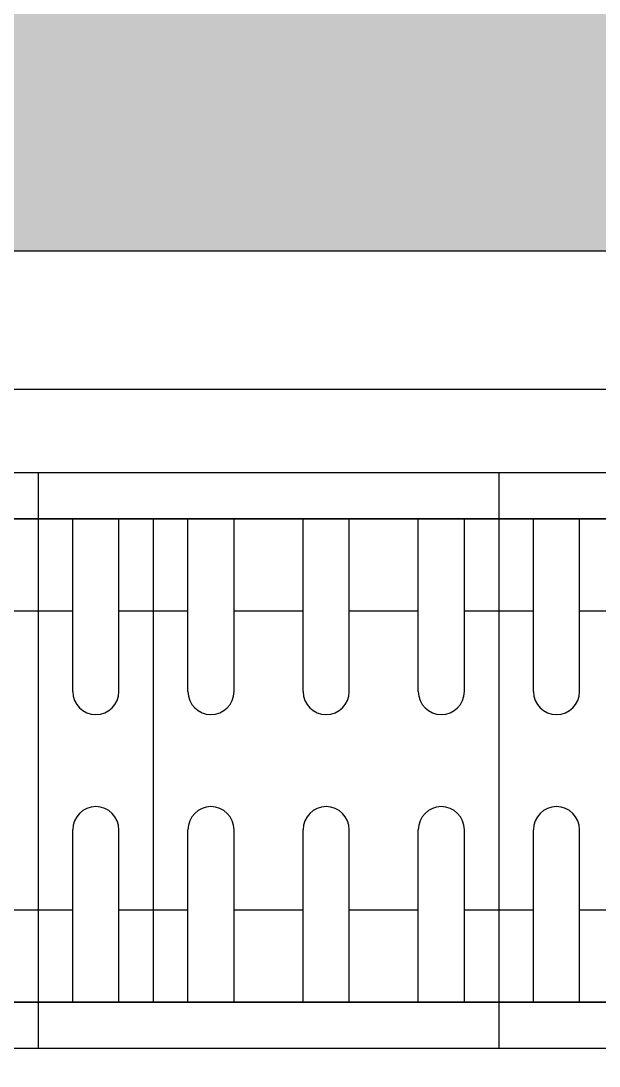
# Model space of a CAD drawing. Header units: inches. Extents: x 21 to 38546, y 13 to 15001.
# Drawn here: x 3981.51 to 3994.06, y 2539.38 to 2562.08 of the extents above; entities that cross this region are included whole.
import ezdxf

# ---------------------------------------------------------------- set-up
doc = ezdxf.new("R2010")
doc.units = ezdxf.units.IN
doc.header["$MEASUREMENT"] = 0
doc.layers.add('RAST-IST-RADYATÖR-DİNAMİK BLOK', color=83, linetype='Continuous')
for name, color, linetype, lineweight in [('Z_MİM_-KM-CERAMIC-09', 8, 'Continuous', 25), ('Z_MİM_-KM-PATTERN-STRC', 8, 'Continuous', 25), ('Z_MİM_-KM-STRC-CONCRETE', 8, 'Continuous', 25)]:
    doc.layers.add(name, color=color, linetype=linetype, lineweight=lineweight)

# ---------------------------------------------------------------- blocks, each defined once
blk = doc.blocks.new('-KM_Kolon_ZK')
at = {"layer": 'Z_MİM_-KM-PATTERN-STRC'}
blk.add_hatch(color=256, dxfattribs=at).paths.add_polyline_path([(605, 1600.001), (755, 1600.001), (755, 1575.001), (605, 1575.001)], flags=0)
at = {"layer": 'Z_MİM_-KM-STRC-CONCRETE'}
blk.add_lwpolyline([(605, 1600.001), (755, 1600.001), (755, 1575.001), (605, 1575.001)], close=True, dxfattribs=at)
blk = doc.blocks.new('IS_RADYATOR-PLAN-40')
at = {"layer": 'RAST-IST-RADYATÖR-DİNAMİK BLOK'}
blk.add_lwpolyline([(0, 0), (40, 0), (40, 12.5), (0, 12.5)], dxfattribs=at)
blk = doc.blocks.new('IS_RADYATOR-PLAN-50')
at = {"layer": 'RAST-IST-RADYATÖR-DİNAMİK BLOK', "color": 7}
for p, q in [((38.25, 11.5), (38.25, 7.75)), ((39.25, 11.5), (39.25, 7.75)), ((40.75, 11.5), (40.75, 7.75)), ((41.75, 11.5), (41.75, 7.75)), ((43.25, 11.5), (43.25, 7.75)), ((44.25, 11.5), (44.25, 7.75)), ((45.75, 11.5), (45.75, 7.75)), ((46.75, 11.5), (46.75, 7.75)), ((37.5, 9.5), (38.25, 9.5)), ((39.25, 9.5), (40, 9.5)), ((40, 9.5), (40.75, 9.5)), ((41.75, 9.5), (42.5, 9.5)), ((42.5, 9.5), (43.25, 9.5)), ((44.25, 9.5), (45, 9.5)), ((45, 9.5), (45.75, 9.5)), ((46.75, 9.5), (47.5, 9.5)), ((38.25, 4.75), (38.25, 1)), ((39.25, 4.75), (39.25, 1)), ((40.75, 4.75), (40.75, 1)), ((41.75, 4.75), (41.75, 1)), ((43.25, 4.75), (43.25, 1)), ((44.25, 4.75), (44.25, 1)), ((45.75, 4.75), (45.75, 1)), ((46.75, 4.75), (46.75, 1)), ((37.5, 3), (38.25, 3)), ((39.25, 3), (40, 3)), ((40, 3), (40.75, 3)), ((41.75, 3), (42.5, 3)), ((42.5, 3), (43.25, 3)), ((44.25, 3), (45, 3)), ((45, 3), (45.75, 3)), ((46.75, 3), (47.5, 3))]:
    blk.add_line(p, q, dxfattribs=at)
at = {"layer": 'RAST-IST-RADYATÖR-DİNAMİK BLOK'}
for points in [[(0, 0), (50, 0), (50, 12.5), (0, 12.5)], [(2.5, 11.5), (47.5, 11.5), (47.5, 1), (2.5, 1)]]:
    blk.add_lwpolyline(points, dxfattribs=at)
at = {"layer": 'RAST-IST-RADYATÖR-DİNAMİK BLOK', "color": 7}
for centre, start, end in [((38.75, 7.75), 180, 0), ((41.25, 7.75), 180, 0), ((43.75, 7.75), 180, 0), ((46.25, 7.75), 180, 0), ((38.75, 4.75), 0, 180), ((41.25, 4.75), 0, 180), ((43.75, 4.75), 0, 180), ((46.25, 4.75), 0, 180)]:
    blk.add_arc(centre, 0.5, start, end, dxfattribs=at)
blk = doc.blocks.new('IS_RADYATOR-PLAN-60')
at = {"layer": 'RAST-IST-RADYATÖR-DİNAMİK BLOK', "color": 7}
for p, q in [((38.25, 11.5), (38.25, 7.75)), ((39.25, 11.5), (39.25, 7.75)), ((40.75, 11.5), (40.75, 7.75)), ((41.75, 11.5), (41.75, 7.75)), ((43.25, 11.5), (43.25, 7.75)), ((44.25, 11.5), (44.25, 7.75)), ((45.75, 11.5), (45.75, 7.75)), ((46.75, 11.5), (46.75, 7.75)), ((48.25, 11.5), (48.25, 7.75)), ((49.25, 11.5), (49.25, 7.75)), ((37.5, 9.5), (38.25, 9.5)), ((39.25, 9.5), (40, 9.5)), ((40, 9.5), (40.75, 9.5)), ((41.75, 9.5), (42.5, 9.5)), ((42.5, 9.5), (43.25, 9.5)), ((44.25, 9.5), (45, 9.5)), ((45, 9.5), (45.75, 9.5)), ((46.75, 9.5), (47.5, 9.5)), ((47.5, 9.5), (48.25, 9.5)), ((49.25, 9.5), (50, 9.5)), ((50, 9.5), (50.75, 9.5)), ((38.25, 4.75), (38.25, 1)), ((39.25, 4.75), (39.25, 1)), ((40.75, 4.75), (40.75, 1)), ((41.75, 4.75), (41.75, 1)), ((43.25, 4.75), (43.25, 1)), ((44.25, 4.75), (44.25, 1)), ((45.75, 4.75), (45.75, 1)), ((46.75, 4.75), (46.75, 1)), ((48.25, 4.75), (48.25, 1)), ((49.25, 4.75), (49.25, 1)), ((37.5, 3), (38.25, 3)), ((39.25, 3), (40, 3)), ((40, 3), (40.75, 3)), ((41.75, 3), (42.5, 3)), ((42.5, 3), (43.25, 3)), ((44.25, 3), (45, 3)), ((45, 3), (45.75, 3)), ((46.75, 3), (47.5, 3)), ((47.5, 3), (48.25, 3)), ((49.25, 3), (50, 3)), ((50, 3), (50.75, 3))]:
    blk.add_line(p, q, dxfattribs=at)
at = {"layer": 'RAST-IST-RADYATÖR-DİNAMİK BLOK'}
for points in [[(0, 0), (60, 0), (60, 12.5), (0, 12.5)], [(2.5, 11.5), (57.5, 11.5), (57.5, 1), (2.5, 1)]]:
    blk.add_lwpolyline(points, dxfattribs=at)
at = {"layer": 'RAST-IST-RADYATÖR-DİNAMİK BLOK', "color": 7}
for centre, start, end in [((38.75, 7.75), 180, 0), ((41.25, 7.75), 180, 0), ((43.75, 7.75), 180, 0), ((46.25, 7.75), 180, 0), ((48.75, 7.75), 180, 0), ((38.75, 4.75), 0, 180), ((41.25, 4.75), 0, 180), ((43.75, 4.75), 0, 180), ((46.25, 4.75), 0, 180), ((48.75, 4.75), 0, 180)]:
    blk.add_arc(centre, 0.5, start, end, dxfattribs=at)
blk = doc.blocks.new('IS_RADYATOR-PLAN-70')
at = {"layer": 'RAST-IST-RADYATÖR-DİNAMİK BLOK', "color": 7}
for p, q in [((38.25, 11.5), (38.25, 7.75)), ((39.25, 11.5), (39.25, 7.75)), ((40.75, 11.5), (40.75, 7.75)), ((41.75, 11.5), (41.75, 7.75)), ((43.25, 11.5), (43.25, 7.75)), ((44.25, 11.5), (44.25, 7.75)), ((45.75, 11.5), (45.75, 7.75)), ((46.75, 11.5), (46.75, 7.75)), ((48.25, 11.5), (48.25, 7.75)), ((49.25, 11.5), (49.25, 7.75)), ((37.5, 9.5), (38.25, 9.5)), ((39.25, 9.5), (40, 9.5)), ((40, 9.5), (40.75, 9.5)), ((41.75, 9.5), (42.5, 9.5)), ((42.5, 9.5), (43.25, 9.5)), ((44.25, 9.5), (45, 9.5)), ((45, 9.5), (45.75, 9.5)), ((46.75, 9.5), (47.5, 9.5)), ((47.5, 9.5), (48.25, 9.5)), ((49.25, 9.5), (50, 9.5)), ((50, 9.5), (50.75, 9.5)), ((38.25, 4.75), (38.25, 1)), ((39.25, 4.75), (39.25, 1)), ((40.75, 4.75), (40.75, 1)), ((41.75, 4.75), (41.75, 1)), ((43.25, 4.75), (43.25, 1)), ((44.25, 4.75), (44.25, 1)), ((45.75, 4.75), (45.75, 1)), ((46.75, 4.75), (46.75, 1)), ((48.25, 4.75), (48.25, 1)), ((49.25, 4.75), (49.25, 1)), ((37.5, 3), (38.25, 3)), ((39.25, 3), (40, 3)), ((40, 3), (40.75, 3)), ((41.75, 3), (42.5, 3)), ((42.5, 3), (43.25, 3)), ((44.25, 3), (45, 3)), ((45, 3), (45.75, 3)), ((46.75, 3), (47.5, 3)), ((47.5, 3), (48.25, 3)), ((49.25, 3), (50, 3)), ((50, 3), (50.75, 3))]:
    blk.add_line(p, q, dxfattribs=at)
at = {"layer": 'RAST-IST-RADYATÖR-DİNAMİK BLOK'}
for points in [[(0, 0), (70, 0), (70, 12.5), (0, 12.5)], [(2.5, 11.5), (67.5, 11.5), (67.5, 1), (2.5, 1)]]:
    blk.add_lwpolyline(points, dxfattribs=at)
at = {"layer": 'RAST-IST-RADYATÖR-DİNAMİK BLOK', "color": 7}
for centre, start, end in [((38.75, 7.75), 180, 0), ((41.25, 7.75), 180, 0), ((43.75, 7.75), 180, 0), ((46.25, 7.75), 180, 0), ((48.75, 7.75), 180, 0), ((38.75, 4.75), 0, 180), ((41.25, 4.75), 0, 180), ((43.75, 4.75), 0, 180), ((46.25, 4.75), 0, 180), ((48.75, 4.75), 0, 180)]:
    blk.add_arc(centre, 0.5, start, end, dxfattribs=at)
blk = doc.blocks.new('IS_RADYATOR-PLAN-80')
at = {"layer": 'RAST-IST-RADYATÖR-DİNAMİK BLOK', "color": 7}
for p, q in [((38.25, 11.5), (38.25, 7.75)), ((39.25, 11.5), (39.25, 7.75)), ((40.75, 11.5), (40.75, 7.75)), ((41.75, 11.5), (41.75, 7.75)), ((43.25, 11.5), (43.25, 7.75)), ((44.25, 11.5), (44.25, 7.75)), ((45.75, 11.5), (45.75, 7.75)), ((46.75, 11.5), (46.75, 7.75)), ((48.25, 11.5), (48.25, 7.75)), ((49.25, 11.5), (49.25, 7.75)), ((37.5, 9.5), (38.25, 9.5)), ((39.25, 9.5), (40, 9.5)), ((40, 9.5), (40.75, 9.5)), ((41.75, 9.5), (42.5, 9.5)), ((42.5, 9.5), (43.25, 9.5)), ((44.25, 9.5), (45, 9.5)), ((45, 9.5), (45.75, 9.5)), ((46.75, 9.5), (47.5, 9.5)), ((47.5, 9.5), (48.25, 9.5)), ((49.25, 9.5), (50, 9.5)), ((50, 9.5), (50.75, 9.5)), ((38.25, 4.75), (38.25, 1)), ((39.25, 4.75), (39.25, 1)), ((40.75, 4.75), (40.75, 1)), ((41.75, 4.75), (41.75, 1)), ((43.25, 4.75), (43.25, 1)), ((44.25, 4.75), (44.25, 1)), ((45.75, 4.75), (45.75, 1)), ((46.75, 4.75), (46.75, 1)), ((48.25, 4.75), (48.25, 1)), ((49.25, 4.75), (49.25, 1)), ((37.5, 3), (38.25, 3)), ((39.25, 3), (40, 3)), ((40, 3), (40.75, 3)), ((41.75, 3), (42.5, 3)), ((42.5, 3), (43.25, 3)), ((44.25, 3), (45, 3)), ((45, 3), (45.75, 3)), ((46.75, 3), (47.5, 3)), ((47.5, 3), (48.25, 3)), ((49.25, 3), (50, 3)), ((50, 3), (50.75, 3))]:
    blk.add_line(p, q, dxfattribs=at)
at = {"layer": 'RAST-IST-RADYATÖR-DİNAMİK BLOK'}
for points in [[(0, 0), (80, 0), (80, 12.5), (0, 12.5)], [(2.5, 11.5), (77.5, 11.5), (77.5, 1), (2.5, 1)]]:
    blk.add_lwpolyline(points, dxfattribs=at)
at = {"layer": 'RAST-IST-RADYATÖR-DİNAMİK BLOK', "color": 7}
for centre, start, end in [((38.75, 7.75), 180, 0), ((41.25, 7.75), 180, 0), ((43.75, 7.75), 180, 0), ((46.25, 7.75), 180, 0), ((48.75, 7.75), 180, 0), ((38.75, 4.75), 0, 180), ((41.25, 4.75), 0, 180), ((43.75, 4.75), 0, 180), ((46.25, 4.75), 0, 180), ((48.75, 4.75), 0, 180)]:
    blk.add_arc(centre, 0.5, start, end, dxfattribs=at)
blk = doc.blocks.new('IS_RADYATOR-PLAN-90')
at = {"layer": 'RAST-IST-RADYATÖR-DİNAMİK BLOK', "color": 7}
for p, q in [((38.25, 11.5), (38.25, 7.75)), ((39.25, 11.5), (39.25, 7.75)), ((40.75, 11.5), (40.75, 7.75)), ((41.75, 11.5), (41.75, 7.75)), ((43.25, 11.5), (43.25, 7.75)), ((44.25, 11.5), (44.25, 7.75)), ((45.75, 11.5), (45.75, 7.75)), ((46.75, 11.5), (46.75, 7.75)), ((48.25, 11.5), (48.25, 7.75)), ((49.25, 11.5), (49.25, 7.75)), ((37.5, 9.5), (38.25, 9.5)), ((39.25, 9.5), (40, 9.5)), ((40, 9.5), (40.75, 9.5)), ((41.75, 9.5), (42.5, 9.5)), ((42.5, 9.5), (43.25, 9.5)), ((44.25, 9.5), (45, 9.5)), ((45, 9.5), (45.75, 9.5)), ((46.75, 9.5), (47.5, 9.5)), ((47.5, 9.5), (48.25, 9.5)), ((49.25, 9.5), (50, 9.5)), ((50, 9.5), (50.75, 9.5)), ((38.25, 4.75), (38.25, 1)), ((39.25, 4.75), (39.25, 1)), ((40.75, 4.75), (40.75, 1)), ((41.75, 4.75), (41.75, 1)), ((43.25, 4.75), (43.25, 1)), ((44.25, 4.75), (44.25, 1)), ((45.75, 4.75), (45.75, 1)), ((46.75, 4.75), (46.75, 1)), ((48.25, 4.75), (48.25, 1)), ((49.25, 4.75), (49.25, 1)), ((37.5, 3), (38.25, 3)), ((39.25, 3), (40, 3)), ((40, 3), (40.75, 3)), ((41.75, 3), (42.5, 3)), ((42.5, 3), (43.25, 3)), ((44.25, 3), (45, 3)), ((45, 3), (45.75, 3)), ((46.75, 3), (47.5, 3)), ((47.5, 3), (48.25, 3)), ((49.25, 3), (50, 3)), ((50, 3), (50.75, 3))]:
    blk.add_line(p, q, dxfattribs=at)
at = {"layer": 'RAST-IST-RADYATÖR-DİNAMİK BLOK'}
for points in [[(0, 0), (90, 0), (90, 12.5), (0, 12.5)], [(2.5, 11.5), (87.5, 11.5), (87.5, 1), (2.5, 1)]]:
    blk.add_lwpolyline(points, dxfattribs=at)
at = {"layer": 'RAST-IST-RADYATÖR-DİNAMİK BLOK', "color": 7}
for centre, start, end in [((38.75, 7.75), 180, 0), ((41.25, 7.75), 180, 0), ((43.75, 7.75), 180, 0), ((46.25, 7.75), 180, 0), ((48.75, 7.75), 180, 0), ((38.75, 4.75), 0, 180), ((41.25, 4.75), 0, 180), ((43.75, 4.75), 0, 180), ((46.25, 4.75), 0, 180), ((48.75, 4.75), 0, 180)]:
    blk.add_arc(centre, 0.5, start, end, dxfattribs=at)
blk = doc.blocks.new('IS_RADYATOR-PLAN-100')
at = {"layer": 'RAST-IST-RADYATÖR-DİNAMİK BLOK', "color": 7}
for p, q in [((38.25, 11.5), (38.25, 7.75)), ((39.25, 11.5), (39.25, 7.75)), ((40.75, 11.5), (40.75, 7.75)), ((41.75, 11.5), (41.75, 7.75)), ((43.25, 11.5), (43.25, 7.75)), ((44.25, 11.5), (44.25, 7.75)), ((45.75, 11.5), (45.75, 7.75)), ((46.75, 11.5), (46.75, 7.75)), ((48.25, 11.5), (48.25, 7.75)), ((49.25, 11.5), (49.25, 7.75)), ((37.5, 9.5), (38.25, 9.5)), ((39.25, 9.5), (40, 9.5)), ((40, 9.5), (40.75, 9.5)), ((41.75, 9.5), (42.5, 9.5)), ((42.5, 9.5), (43.25, 9.5)), ((44.25, 9.5), (45, 9.5)), ((45, 9.5), (45.75, 9.5)), ((46.75, 9.5), (47.5, 9.5)), ((47.5, 9.5), (48.25, 9.5)), ((49.25, 9.5), (50, 9.5)), ((50, 9.5), (50.75, 9.5)), ((38.25, 4.75), (38.25, 1)), ((39.25, 4.75), (39.25, 1)), ((40.75, 4.75), (40.75, 1)), ((41.75, 4.75), (41.75, 1)), ((43.25, 4.75), (43.25, 1)), ((44.25, 4.75), (44.25, 1)), ((45.75, 4.75), (45.75, 1)), ((46.75, 4.75), (46.75, 1)), ((48.25, 4.75), (48.25, 1)), ((49.25, 4.75), (49.25, 1)), ((37.5, 3), (38.25, 3)), ((39.25, 3), (40, 3)), ((40, 3), (40.75, 3)), ((41.75, 3), (42.5, 3)), ((42.5, 3), (43.25, 3)), ((44.25, 3), (45, 3)), ((45, 3), (45.75, 3)), ((46.75, 3), (47.5, 3)), ((47.5, 3), (48.25, 3)), ((49.25, 3), (50, 3)), ((50, 3), (50.75, 3))]:
    blk.add_line(p, q, dxfattribs=at)
at = {"layer": 'RAST-IST-RADYATÖR-DİNAMİK BLOK'}
for points in [[(0, 0), (100, 0), (100, 12.5), (0, 12.5)], [(2.5, 11.5), (97.5, 11.5), (97.5, 1), (2.5, 1)]]:
    blk.add_lwpolyline(points, dxfattribs=at)
at = {"layer": 'RAST-IST-RADYATÖR-DİNAMİK BLOK', "color": 7}
for centre, start, end in [((38.75, 7.75), 180, 0), ((41.25, 7.75), 180, 0), ((43.75, 7.75), 180, 0), ((46.25, 7.75), 180, 0), ((48.75, 7.75), 180, 0), ((38.75, 4.75), 0, 180), ((41.25, 4.75), 0, 180), ((43.75, 4.75), 0, 180), ((46.25, 4.75), 0, 180), ((48.75, 4.75), 0, 180)]:
    blk.add_arc(centre, 0.5, start, end, dxfattribs=at)
blk = doc.blocks.new('IS_RADYATOR-PLAN-110')
at = {"layer": 'RAST-IST-RADYATÖR-DİNAMİK BLOK', "color": 7}
for p, q in [((38.25, 11.5), (38.25, 7.75)), ((39.25, 11.5), (39.25, 7.75)), ((40.75, 11.5), (40.75, 7.75)), ((41.75, 11.5), (41.75, 7.75)), ((43.25, 11.5), (43.25, 7.75)), ((44.25, 11.5), (44.25, 7.75)), ((45.75, 11.5), (45.75, 7.75)), ((46.75, 11.5), (46.75, 7.75)), ((48.25, 11.5), (48.25, 7.75)), ((49.25, 11.5), (49.25, 7.75)), ((37.5, 9.5), (38.25, 9.5)), ((39.25, 9.5), (40, 9.5)), ((40, 9.5), (40.75, 9.5)), ((41.75, 9.5), (42.5, 9.5)), ((42.5, 9.5), (43.25, 9.5)), ((44.25, 9.5), (45, 9.5)), ((45, 9.5), (45.75, 9.5)), ((46.75, 9.5), (47.5, 9.5)), ((47.5, 9.5), (48.25, 9.5)), ((49.25, 9.5), (50, 9.5)), ((50, 9.5), (50.75, 9.5)), ((38.25, 4.75), (38.25, 1)), ((39.25, 4.75), (39.25, 1)), ((40.75, 4.75), (40.75, 1)), ((41.75, 4.75), (41.75, 1)), ((43.25, 4.75), (43.25, 1)), ((44.25, 4.75), (44.25, 1)), ((45.75, 4.75), (45.75, 1)), ((46.75, 4.75), (46.75, 1)), ((48.25, 4.75), (48.25, 1)), ((49.25, 4.75), (49.25, 1)), ((37.5, 3), (38.25, 3)), ((39.25, 3), (40, 3)), ((40, 3), (40.75, 3)), ((41.75, 3), (42.5, 3)), ((42.5, 3), (43.25, 3)), ((44.25, 3), (45, 3)), ((45, 3), (45.75, 3)), ((46.75, 3), (47.5, 3)), ((47.5, 3), (48.25, 3)), ((49.25, 3), (50, 3)), ((50, 3), (50.75, 3))]:
    blk.add_line(p, q, dxfattribs=at)
at = {"layer": 'RAST-IST-RADYATÖR-DİNAMİK BLOK'}
for points in [[(0, 0), (110, 0), (110, 12.5), (0, 12.5)], [(2.5, 11.5), (107.5, 11.5), (107.5, 1), (2.5, 1)]]:
    blk.add_lwpolyline(points, dxfattribs=at)
at = {"layer": 'RAST-IST-RADYATÖR-DİNAMİK BLOK', "color": 7}
for centre, start, end in [((38.75, 7.75), 180, 0), ((41.25, 7.75), 180, 0), ((43.75, 7.75), 180, 0), ((46.25, 7.75), 180, 0), ((48.75, 7.75), 180, 0), ((38.75, 4.75), 0, 180), ((41.25, 4.75), 0, 180), ((43.75, 4.75), 0, 180), ((46.25, 4.75), 0, 180), ((48.75, 4.75), 0, 180)]:
    blk.add_arc(centre, 0.5, start, end, dxfattribs=at)
blk = doc.blocks.new('IS_RADYATOR-PLAN-120')
at = {"layer": 'RAST-IST-RADYATÖR-DİNAMİK BLOK', "color": 7}
for p, q in [((38.25, 11.5), (38.25, 7.75)), ((39.25, 11.5), (39.25, 7.75)), ((40.75, 11.5), (40.75, 7.75)), ((41.75, 11.5), (41.75, 7.75)), ((43.25, 11.5), (43.25, 7.75)), ((44.25, 11.5), (44.25, 7.75)), ((45.75, 11.5), (45.75, 7.75)), ((46.75, 11.5), (46.75, 7.75)), ((48.25, 11.5), (48.25, 7.75)), ((49.25, 11.5), (49.25, 7.75)), ((37.5, 9.5), (38.25, 9.5)), ((39.25, 9.5), (40, 9.5)), ((40, 9.5), (40.75, 9.5)), ((41.75, 9.5), (42.5, 9.5)), ((42.5, 9.5), (43.25, 9.5)), ((44.25, 9.5), (45, 9.5)), ((45, 9.5), (45.75, 9.5)), ((46.75, 9.5), (47.5, 9.5)), ((47.5, 9.5), (48.25, 9.5)), ((49.25, 9.5), (50, 9.5)), ((50, 9.5), (50.75, 9.5)), ((38.25, 4.75), (38.25, 1)), ((39.25, 4.75), (39.25, 1)), ((40.75, 4.75), (40.75, 1)), ((41.75, 4.75), (41.75, 1)), ((43.25, 4.75), (43.25, 1)), ((44.25, 4.75), (44.25, 1)), ((45.75, 4.75), (45.75, 1)), ((46.75, 4.75), (46.75, 1)), ((48.25, 4.75), (48.25, 1)), ((49.25, 4.75), (49.25, 1)), ((37.5, 3), (38.25, 3)), ((39.25, 3), (40, 3)), ((40, 3), (40.75, 3)), ((41.75, 3), (42.5, 3)), ((42.5, 3), (43.25, 3)), ((44.25, 3), (45, 3)), ((45, 3), (45.75, 3)), ((46.75, 3), (47.5, 3)), ((47.5, 3), (48.25, 3)), ((49.25, 3), (50, 3)), ((50, 3), (50.75, 3))]:
    blk.add_line(p, q, dxfattribs=at)
at = {"layer": 'RAST-IST-RADYATÖR-DİNAMİK BLOK'}
for points in [[(0, 0), (120, 0), (120, 12.5), (0, 12.5)], [(2.5, 11.5), (117.5, 11.5), (117.5, 1), (2.5, 1)]]:
    blk.add_lwpolyline(points, dxfattribs=at)
at = {"layer": 'RAST-IST-RADYATÖR-DİNAMİK BLOK', "color": 7}
for centre, start, end in [((38.75, 7.75), 180, 0), ((41.25, 7.75), 180, 0), ((43.75, 7.75), 180, 0), ((46.25, 7.75), 180, 0), ((48.75, 7.75), 180, 0), ((38.75, 4.75), 0, 180), ((41.25, 4.75), 0, 180), ((43.75, 4.75), 0, 180), ((46.25, 4.75), 0, 180), ((48.75, 4.75), 0, 180)]:
    blk.add_arc(centre, 0.5, start, end, dxfattribs=at)
blk = doc.blocks.new('IS_RADYATOR-PLAN-130')
at = {"layer": 'RAST-IST-RADYATÖR-DİNAMİK BLOK', "color": 7}
for p, q in [((38.25, 11.5), (38.25, 7.75)), ((39.25, 11.5), (39.25, 7.75)), ((40.75, 11.5), (40.75, 7.75)), ((41.75, 11.5), (41.75, 7.75)), ((43.25, 11.5), (43.25, 7.75)), ((44.25, 11.5), (44.25, 7.75)), ((45.75, 11.5), (45.75, 7.75)), ((46.75, 11.5), (46.75, 7.75)), ((48.25, 11.5), (48.25, 7.75)), ((49.25, 11.5), (49.25, 7.75)), ((37.5, 9.5), (38.25, 9.5)), ((39.25, 9.5), (40, 9.5)), ((40, 9.5), (40.75, 9.5)), ((41.75, 9.5), (42.5, 9.5)), ((42.5, 9.5), (43.25, 9.5)), ((44.25, 9.5), (45, 9.5)), ((45, 9.5), (45.75, 9.5)), ((46.75, 9.5), (47.5, 9.5)), ((47.5, 9.5), (48.25, 9.5)), ((49.25, 9.5), (50, 9.5)), ((50, 9.5), (50.75, 9.5)), ((38.25, 4.75), (38.25, 1)), ((39.25, 4.75), (39.25, 1)), ((40.75, 4.75), (40.75, 1)), ((41.75, 4.75), (41.75, 1)), ((43.25, 4.75), (43.25, 1)), ((44.25, 4.75), (44.25, 1)), ((45.75, 4.75), (45.75, 1)), ((46.75, 4.75), (46.75, 1)), ((48.25, 4.75), (48.25, 1)), ((49.25, 4.75), (49.25, 1)), ((37.5, 3), (38.25, 3)), ((39.25, 3), (40, 3)), ((40, 3), (40.75, 3)), ((41.75, 3), (42.5, 3)), ((42.5, 3), (43.25, 3)), ((44.25, 3), (45, 3)), ((45, 3), (45.75, 3)), ((46.75, 3), (47.5, 3)), ((47.5, 3), (48.25, 3)), ((49.25, 3), (50, 3)), ((50, 3), (50.75, 3))]:
    blk.add_line(p, q, dxfattribs=at)
at = {"layer": 'RAST-IST-RADYATÖR-DİNAMİK BLOK'}
for points in [[(0, 0), (130, 0), (130, 12.5), (0, 12.5)], [(2.5, 11.5), (127.5, 11.5), (127.5, 1), (2.5, 1)]]:
    blk.add_lwpolyline(points, dxfattribs=at)
at = {"layer": 'RAST-IST-RADYATÖR-DİNAMİK BLOK', "color": 7}
for centre, start, end in [((38.75, 7.75), 180, 0), ((41.25, 7.75), 180, 0), ((43.75, 7.75), 180, 0), ((46.25, 7.75), 180, 0), ((48.75, 7.75), 180, 0), ((38.75, 4.75), 0, 180), ((41.25, 4.75), 0, 180), ((43.75, 4.75), 0, 180), ((46.25, 4.75), 0, 180), ((48.75, 4.75), 0, 180)]:
    blk.add_arc(centre, 0.5, start, end, dxfattribs=at)
blk = doc.blocks.new('IS_RADYATOR-PLAN-140')
at = {"layer": 'RAST-IST-RADYATÖR-DİNAMİK BLOK', "color": 7}
for p, q in [((38.25, 11.5), (38.25, 7.75)), ((39.25, 11.5), (39.25, 7.75)), ((40.75, 11.5), (40.75, 7.75)), ((41.75, 11.5), (41.75, 7.75)), ((43.25, 11.5), (43.25, 7.75)), ((44.25, 11.5), (44.25, 7.75)), ((45.75, 11.5), (45.75, 7.75)), ((46.75, 11.5), (46.75, 7.75)), ((48.25, 11.5), (48.25, 7.75)), ((49.25, 11.5), (49.25, 7.75)), ((37.5, 9.5), (38.25, 9.5)), ((39.25, 9.5), (40, 9.5)), ((40, 9.5), (40.75, 9.5)), ((41.75, 9.5), (42.5, 9.5)), ((42.5, 9.5), (43.25, 9.5)), ((44.25, 9.5), (45, 9.5)), ((45, 9.5), (45.75, 9.5)), ((46.75, 9.5), (47.5, 9.5)), ((47.5, 9.5), (48.25, 9.5)), ((49.25, 9.5), (50, 9.5)), ((50, 9.5), (50.75, 9.5)), ((38.25, 4.75), (38.25, 1)), ((39.25, 4.75), (39.25, 1)), ((40.75, 4.75), (40.75, 1)), ((41.75, 4.75), (41.75, 1)), ((43.25, 4.75), (43.25, 1)), ((44.25, 4.75), (44.25, 1)), ((45.75, 4.75), (45.75, 1)), ((46.75, 4.75), (46.75, 1)), ((48.25, 4.75), (48.25, 1)), ((49.25, 4.75), (49.25, 1)), ((37.5, 3), (38.25, 3)), ((39.25, 3), (40, 3)), ((40, 3), (40.75, 3)), ((41.75, 3), (42.5, 3)), ((42.5, 3), (43.25, 3)), ((44.25, 3), (45, 3)), ((45, 3), (45.75, 3)), ((46.75, 3), (47.5, 3)), ((47.5, 3), (48.25, 3)), ((49.25, 3), (50, 3)), ((50, 3), (50.75, 3))]:
    blk.add_line(p, q, dxfattribs=at)
at = {"layer": 'RAST-IST-RADYATÖR-DİNAMİK BLOK'}
for points in [[(0, 0), (140, 0), (140, 12.5), (0, 12.5)], [(2.5, 11.5), (137.5, 11.5), (137.5, 1), (2.5, 1)]]:
    blk.add_lwpolyline(points, dxfattribs=at)
at = {"layer": 'RAST-IST-RADYATÖR-DİNAMİK BLOK', "color": 7}
for centre, start, end in [((38.75, 7.75), 180, 0), ((41.25, 7.75), 180, 0), ((43.75, 7.75), 180, 0), ((46.25, 7.75), 180, 0), ((48.75, 7.75), 180, 0), ((38.75, 4.75), 0, 180), ((41.25, 4.75), 0, 180), ((43.75, 4.75), 0, 180), ((46.25, 4.75), 0, 180), ((48.75, 4.75), 0, 180)]:
    blk.add_arc(centre, 0.5, start, end, dxfattribs=at)
blk = doc.blocks.new('IS_RADYATOR-PLAN-150')
at = {"layer": 'RAST-IST-RADYATÖR-DİNAMİK BLOK', "color": 7}
for p, q in [((38.25, 11.5), (38.25, 7.75)), ((39.25, 11.5), (39.25, 7.75)), ((40.75, 11.5), (40.75, 7.75)), ((41.75, 11.5), (41.75, 7.75)), ((43.25, 11.5), (43.25, 7.75)), ((44.25, 11.5), (44.25, 7.75)), ((45.75, 11.5), (45.75, 7.75)), ((46.75, 11.5), (46.75, 7.75)), ((48.25, 11.5), (48.25, 7.75)), ((49.25, 11.5), (49.25, 7.75)), ((37.5, 9.5), (38.25, 9.5)), ((39.25, 9.5), (40, 9.5)), ((40, 9.5), (40.75, 9.5)), ((41.75, 9.5), (42.5, 9.5)), ((42.5, 9.5), (43.25, 9.5)), ((44.25, 9.5), (45, 9.5)), ((45, 9.5), (45.75, 9.5)), ((46.75, 9.5), (47.5, 9.5)), ((47.5, 9.5), (48.25, 9.5)), ((49.25, 9.5), (50, 9.5)), ((50, 9.5), (50.75, 9.5)), ((38.25, 4.75), (38.25, 1)), ((39.25, 4.75), (39.25, 1)), ((40.75, 4.75), (40.75, 1)), ((41.75, 4.75), (41.75, 1)), ((43.25, 4.75), (43.25, 1)), ((44.25, 4.75), (44.25, 1)), ((45.75, 4.75), (45.75, 1)), ((46.75, 4.75), (46.75, 1)), ((48.25, 4.75), (48.25, 1)), ((49.25, 4.75), (49.25, 1)), ((37.5, 3), (38.25, 3)), ((39.25, 3), (40, 3)), ((40, 3), (40.75, 3)), ((41.75, 3), (42.5, 3)), ((42.5, 3), (43.25, 3)), ((44.25, 3), (45, 3)), ((45, 3), (45.75, 3)), ((46.75, 3), (47.5, 3)), ((47.5, 3), (48.25, 3)), ((49.25, 3), (50, 3)), ((50, 3), (50.75, 3))]:
    blk.add_line(p, q, dxfattribs=at)
at = {"layer": 'RAST-IST-RADYATÖR-DİNAMİK BLOK'}
for points in [[(-5, 0), (145, 0), (145, 12.5), (-5, 12.5)], [(-2.5, 11.5), (142.5, 11.5), (142.5, 1), (-2.5, 1)]]:
    blk.add_lwpolyline(points, dxfattribs=at)
at = {"layer": 'RAST-IST-RADYATÖR-DİNAMİK BLOK', "color": 7}
for centre, start, end in [((38.75, 7.75), 180, 0), ((41.25, 7.75), 180, 0), ((43.75, 7.75), 180, 0), ((46.25, 7.75), 180, 0), ((48.75, 7.75), 180, 0), ((38.75, 4.75), 0, 180), ((41.25, 4.75), 0, 180), ((43.75, 4.75), 0, 180), ((46.25, 4.75), 0, 180), ((48.75, 4.75), 0, 180)]:
    blk.add_arc(centre, 0.5, start, end, dxfattribs=at)
blk = doc.blocks.new('IS_RADYATOR-PLAN-160')
at = {"layer": 'RAST-IST-RADYATÖR-DİNAMİK BLOK', "color": 7}
for p, q in [((38.25, 11.5), (38.25, 7.75)), ((39.25, 11.5), (39.25, 7.75)), ((40.75, 11.5), (40.75, 7.75)), ((41.75, 11.5), (41.75, 7.75)), ((43.25, 11.5), (43.25, 7.75)), ((44.25, 11.5), (44.25, 7.75)), ((45.75, 11.5), (45.75, 7.75)), ((46.75, 11.5), (46.75, 7.75)), ((48.25, 11.5), (48.25, 7.75)), ((49.25, 11.5), (49.25, 7.75)), ((37.5, 9.5), (38.25, 9.5)), ((39.25, 9.5), (40, 9.5)), ((40, 9.5), (40.75, 9.5)), ((41.75, 9.5), (42.5, 9.5)), ((42.5, 9.5), (43.25, 9.5)), ((44.25, 9.5), (45, 9.5)), ((45, 9.5), (45.75, 9.5)), ((46.75, 9.5), (47.5, 9.5)), ((47.5, 9.5), (48.25, 9.5)), ((49.25, 9.5), (50, 9.5)), ((50, 9.5), (50.75, 9.5)), ((38.25, 4.75), (38.25, 1)), ((39.25, 4.75), (39.25, 1)), ((40.75, 4.75), (40.75, 1)), ((41.75, 4.75), (41.75, 1)), ((43.25, 4.75), (43.25, 1)), ((44.25, 4.75), (44.25, 1)), ((45.75, 4.75), (45.75, 1)), ((46.75, 4.75), (46.75, 1)), ((48.25, 4.75), (48.25, 1)), ((49.25, 4.75), (49.25, 1)), ((37.5, 3), (38.25, 3)), ((39.25, 3), (40, 3)), ((40, 3), (40.75, 3)), ((41.75, 3), (42.5, 3)), ((42.5, 3), (43.25, 3)), ((44.25, 3), (45, 3)), ((45, 3), (45.75, 3)), ((46.75, 3), (47.5, 3)), ((47.5, 3), (48.25, 3)), ((49.25, 3), (50, 3)), ((50, 3), (50.75, 3))]:
    blk.add_line(p, q, dxfattribs=at)
at = {"layer": 'RAST-IST-RADYATÖR-DİNAMİK BLOK'}
for points in [[(-5, 0), (155, 0), (155, 12.5), (-5, 12.5)], [(-2.5, 11.5), (152.5, 11.5), (152.5, 1), (-2.5, 1)]]:
    blk.add_lwpolyline(points, dxfattribs=at)
at = {"layer": 'RAST-IST-RADYATÖR-DİNAMİK BLOK', "color": 7}
for centre, start, end in [((38.75, 7.75), 180, 0), ((41.25, 7.75), 180, 0), ((43.75, 7.75), 180, 0), ((46.25, 7.75), 180, 0), ((48.75, 7.75), 180, 0), ((38.75, 4.75), 0, 180), ((41.25, 4.75), 0, 180), ((43.75, 4.75), 0, 180), ((46.25, 4.75), 0, 180), ((48.75, 4.75), 0, 180)]:
    blk.add_arc(centre, 0.5, start, end, dxfattribs=at)
blk = doc.blocks.new('IS_RADYATOR-PLAN-170')
at = {"layer": 'RAST-IST-RADYATÖR-DİNAMİK BLOK', "color": 7}
for p, q in [((38.25, 11.5), (38.25, 7.75)), ((39.25, 11.5), (39.25, 7.75)), ((40.75, 11.5), (40.75, 7.75)), ((41.75, 11.5), (41.75, 7.75)), ((43.25, 11.5), (43.25, 7.75)), ((44.25, 11.5), (44.25, 7.75)), ((45.75, 11.5), (45.75, 7.75)), ((46.75, 11.5), (46.75, 7.75)), ((48.25, 11.5), (48.25, 7.75)), ((49.25, 11.5), (49.25, 7.75)), ((37.5, 9.5), (38.25, 9.5)), ((39.25, 9.5), (40, 9.5)), ((40, 9.5), (40.75, 9.5)), ((41.75, 9.5), (42.5, 9.5)), ((42.5, 9.5), (43.25, 9.5)), ((44.25, 9.5), (45, 9.5)), ((45, 9.5), (45.75, 9.5)), ((46.75, 9.5), (47.5, 9.5)), ((47.5, 9.5), (48.25, 9.5)), ((49.25, 9.5), (50, 9.5)), ((50, 9.5), (50.75, 9.5)), ((38.25, 4.75), (38.25, 1)), ((39.25, 4.75), (39.25, 1)), ((40.75, 4.75), (40.75, 1)), ((41.75, 4.75), (41.75, 1)), ((43.25, 4.75), (43.25, 1)), ((44.25, 4.75), (44.25, 1)), ((45.75, 4.75), (45.75, 1)), ((46.75, 4.75), (46.75, 1)), ((48.25, 4.75), (48.25, 1)), ((49.25, 4.75), (49.25, 1)), ((37.5, 3), (38.25, 3)), ((39.25, 3), (40, 3)), ((40, 3), (40.75, 3)), ((41.75, 3), (42.5, 3)), ((42.5, 3), (43.25, 3)), ((44.25, 3), (45, 3)), ((45, 3), (45.75, 3)), ((46.75, 3), (47.5, 3)), ((47.5, 3), (48.25, 3)), ((49.25, 3), (50, 3)), ((50, 3), (50.75, 3))]:
    blk.add_line(p, q, dxfattribs=at)
at = {"layer": 'RAST-IST-RADYATÖR-DİNAMİK BLOK'}
for points in [[(-5, 0), (165, 0), (165, 12.5), (-5, 12.5)], [(-2.5, 11.5), (162.5, 11.5), (162.5, 1), (-2.5, 1)]]:
    blk.add_lwpolyline(points, dxfattribs=at)
at = {"layer": 'RAST-IST-RADYATÖR-DİNAMİK BLOK', "color": 7}
for centre, start, end in [((38.75, 7.75), 180, 0), ((41.25, 7.75), 180, 0), ((43.75, 7.75), 180, 0), ((46.25, 7.75), 180, 0), ((48.75, 7.75), 180, 0), ((38.75, 4.75), 0, 180), ((41.25, 4.75), 0, 180), ((43.75, 4.75), 0, 180), ((46.25, 4.75), 0, 180), ((48.75, 4.75), 0, 180)]:
    blk.add_arc(centre, 0.5, start, end, dxfattribs=at)
blk = doc.blocks.new('IS_RADYATOR-PLAN-180')
at = {"layer": 'RAST-IST-RADYATÖR-DİNAMİK BLOK', "color": 7}
for p, q in [((38.25, 11.5), (38.25, 7.75)), ((39.25, 11.5), (39.25, 7.75)), ((40.75, 11.5), (40.75, 7.75)), ((41.75, 11.5), (41.75, 7.75)), ((43.25, 11.5), (43.25, 7.75)), ((44.25, 11.5), (44.25, 7.75)), ((45.75, 11.5), (45.75, 7.75)), ((46.75, 11.5), (46.75, 7.75)), ((48.25, 11.5), (48.25, 7.75)), ((49.25, 11.5), (49.25, 7.75)), ((37.5, 9.5), (38.25, 9.5)), ((39.25, 9.5), (40, 9.5)), ((40, 9.5), (40.75, 9.5)), ((41.75, 9.5), (42.5, 9.5)), ((42.5, 9.5), (43.25, 9.5)), ((44.25, 9.5), (45, 9.5)), ((45, 9.5), (45.75, 9.5)), ((46.75, 9.5), (47.5, 9.5)), ((47.5, 9.5), (48.25, 9.5)), ((49.25, 9.5), (50, 9.5)), ((50, 9.5), (50.75, 9.5)), ((38.25, 4.75), (38.25, 1)), ((39.25, 4.75), (39.25, 1)), ((40.75, 4.75), (40.75, 1)), ((41.75, 4.75), (41.75, 1)), ((43.25, 4.75), (43.25, 1)), ((44.25, 4.75), (44.25, 1)), ((45.75, 4.75), (45.75, 1)), ((46.75, 4.75), (46.75, 1)), ((48.25, 4.75), (48.25, 1)), ((49.25, 4.75), (49.25, 1)), ((37.5, 3), (38.25, 3)), ((39.25, 3), (40, 3)), ((40, 3), (40.75, 3)), ((41.75, 3), (42.5, 3)), ((42.5, 3), (43.25, 3)), ((44.25, 3), (45, 3)), ((45, 3), (45.75, 3)), ((46.75, 3), (47.5, 3)), ((47.5, 3), (48.25, 3)), ((49.25, 3), (50, 3)), ((50, 3), (50.75, 3))]:
    blk.add_line(p, q, dxfattribs=at)
at = {"layer": 'RAST-IST-RADYATÖR-DİNAMİK BLOK'}
for points in [[(-5, 0), (175, 0), (175, 12.5), (-5, 12.5)], [(-2.5, 11.5), (172.5, 11.5), (172.5, 1), (-2.5, 1)]]:
    blk.add_lwpolyline(points, dxfattribs=at)
at = {"layer": 'RAST-IST-RADYATÖR-DİNAMİK BLOK', "color": 7}
for centre, start, end in [((38.75, 7.75), 180, 0), ((41.25, 7.75), 180, 0), ((43.75, 7.75), 180, 0), ((46.25, 7.75), 180, 0), ((48.75, 7.75), 180, 0), ((38.75, 4.75), 0, 180), ((41.25, 4.75), 0, 180), ((43.75, 4.75), 0, 180), ((46.25, 4.75), 0, 180), ((48.75, 4.75), 0, 180)]:
    blk.add_arc(centre, 0.5, start, end, dxfattribs=at)
blk = doc.blocks.new('IS_RADYATOR-PLAN-190')
at = {"layer": 'RAST-IST-RADYATÖR-DİNAMİK BLOK', "color": 7}
for p, q in [((38.25, 11.5), (38.25, 7.75)), ((39.25, 11.5), (39.25, 7.75)), ((40.75, 11.5), (40.75, 7.75)), ((41.75, 11.5), (41.75, 7.75)), ((43.25, 11.5), (43.25, 7.75)), ((44.25, 11.5), (44.25, 7.75)), ((45.75, 11.5), (45.75, 7.75)), ((46.75, 11.5), (46.75, 7.75)), ((48.25, 11.5), (48.25, 7.75)), ((49.25, 11.5), (49.25, 7.75)), ((37.5, 9.5), (38.25, 9.5)), ((39.25, 9.5), (40, 9.5)), ((40, 9.5), (40.75, 9.5)), ((41.75, 9.5), (42.5, 9.5)), ((42.5, 9.5), (43.25, 9.5)), ((44.25, 9.5), (45, 9.5)), ((45, 9.5), (45.75, 9.5)), ((46.75, 9.5), (47.5, 9.5)), ((47.5, 9.5), (48.25, 9.5)), ((49.25, 9.5), (50, 9.5)), ((50, 9.5), (50.75, 9.5)), ((38.25, 4.75), (38.25, 1)), ((39.25, 4.75), (39.25, 1)), ((40.75, 4.75), (40.75, 1)), ((41.75, 4.75), (41.75, 1)), ((43.25, 4.75), (43.25, 1)), ((44.25, 4.75), (44.25, 1)), ((45.75, 4.75), (45.75, 1)), ((46.75, 4.75), (46.75, 1)), ((48.25, 4.75), (48.25, 1)), ((49.25, 4.75), (49.25, 1)), ((37.5, 3), (38.25, 3)), ((39.25, 3), (40, 3)), ((40, 3), (40.75, 3)), ((41.75, 3), (42.5, 3)), ((42.5, 3), (43.25, 3)), ((44.25, 3), (45, 3)), ((45, 3), (45.75, 3)), ((46.75, 3), (47.5, 3)), ((47.5, 3), (48.25, 3)), ((49.25, 3), (50, 3)), ((50, 3), (50.75, 3))]:
    blk.add_line(p, q, dxfattribs=at)
at = {"layer": 'RAST-IST-RADYATÖR-DİNAMİK BLOK'}
for points in [[(-5, 0), (185, 0), (185, 12.5), (-5, 12.5)], [(182.5, 11.5), (-2.5, 11.5), (-2.5, 1), (182.5, 1)]]:
    blk.add_lwpolyline(points, dxfattribs=at)
at = {"layer": 'RAST-IST-RADYATÖR-DİNAMİK BLOK', "color": 7}
for centre, start, end in [((38.75, 7.75), 180, 0), ((41.25, 7.75), 180, 0), ((43.75, 7.75), 180, 0), ((46.25, 7.75), 180, 0), ((48.75, 7.75), 180, 0), ((38.75, 4.75), 0, 180), ((41.25, 4.75), 0, 180), ((43.75, 4.75), 0, 180), ((46.25, 4.75), 0, 180), ((48.75, 4.75), 0, 180)]:
    blk.add_arc(centre, 0.5, start, end, dxfattribs=at)
blk = doc.blocks.new('IS_RADYATOR-PLAN-200')
at = {"layer": 'RAST-IST-RADYATÖR-DİNAMİK BLOK', "color": 7}
for p, q in [((43.25, 11.5), (43.25, 7.75)), ((44.25, 11.5), (44.25, 7.75)), ((45.75, 11.5), (45.75, 7.75)), ((46.75, 11.5), (46.75, 7.75)), ((48.25, 11.5), (48.25, 7.75)), ((49.25, 11.5), (49.25, 7.75)), ((50.75, 11.5), (50.75, 7.75)), ((51.75, 11.5), (51.75, 7.75)), ((53.25, 11.5), (53.25, 7.75)), ((54.25, 11.5), (54.25, 7.75)), ((42.5, 9.5), (43.25, 9.5)), ((44.25, 9.5), (45, 9.5)), ((45, 9.5), (45.75, 9.5)), ((46.75, 9.5), (47.5, 9.5)), ((47.5, 9.5), (48.25, 9.5)), ((49.25, 9.5), (50, 9.5)), ((50, 9.5), (50.75, 9.5)), ((51.75, 9.5), (52.5, 9.5)), ((52.5, 9.5), (53.25, 9.5)), ((54.25, 9.5), (55, 9.5)), ((55, 9.5), (55.75, 9.5)), ((43.25, 4.75), (43.25, 1)), ((44.25, 4.75), (44.25, 1)), ((45.75, 4.75), (45.75, 1)), ((46.75, 4.75), (46.75, 1)), ((48.25, 4.75), (48.25, 1)), ((49.25, 4.75), (49.25, 1)), ((50.75, 4.75), (50.75, 1)), ((51.75, 4.75), (51.75, 1)), ((53.25, 4.75), (53.25, 1)), ((54.25, 4.75), (54.25, 1)), ((42.5, 3), (43.25, 3)), ((44.25, 3), (45, 3)), ((45, 3), (45.75, 3)), ((46.75, 3), (47.5, 3)), ((47.5, 3), (48.25, 3)), ((49.25, 3), (50, 3)), ((50, 3), (50.75, 3)), ((51.75, 3), (52.5, 3)), ((52.5, 3), (53.25, 3)), ((54.25, 3), (55, 3)), ((55, 3), (55.75, 3))]:
    blk.add_line(p, q, dxfattribs=at)
at = {"layer": 'RAST-IST-RADYATÖR-DİNAMİK BLOK'}
for points in [[(0, 0), (200, 0), (200, 12.5), (0, 12.5)], [(2.5, 11.5), (197.5, 11.5), (197.5, 1), (2.5, 1)]]:
    blk.add_lwpolyline(points, dxfattribs=at)
at = {"layer": 'RAST-IST-RADYATÖR-DİNAMİK BLOK', "color": 7}
for centre, start, end in [((43.75, 7.75), 180, 0), ((46.25, 7.75), 180, 0), ((48.75, 7.75), 180, 0), ((51.25, 7.75), 180, 0), ((53.75, 7.75), 180, 0), ((43.75, 4.75), 0, 180), ((46.25, 4.75), 0, 180), ((48.75, 4.75), 0, 180), ((51.25, 4.75), 0, 180), ((53.75, 4.75), 0, 180)]:
    blk.add_arc(centre, 0.5, start, end, dxfattribs=at)
blk = doc.blocks.new('IS_U4735')
for name, p in [('IS_RADYATOR-PLAN-40', (0, 0)), ('IS_RADYATOR-PLAN-50', (0, 0)), ('IS_RADYATOR-PLAN-60', (0, 0)), ('IS_RADYATOR-PLAN-70', (0, 0)), ('IS_RADYATOR-PLAN-80', (0, 0)), ('IS_RADYATOR-PLAN-90', (0, 0)), ('IS_RADYATOR-PLAN-100', (0, 0)), ('IS_RADYATOR-PLAN-110', (0, 0)), ('IS_RADYATOR-PLAN-120', (0, 0)), ('IS_RADYATOR-PLAN-130', (0, 0)), ('IS_RADYATOR-PLAN-140', (0, 0)), ('IS_RADYATOR-PLAN-150', (0, 0)), ('IS_RADYATOR-PLAN-160', (0, 0)), ('IS_RADYATOR-PLAN-170', (0, 0)), ('IS_RADYATOR-PLAN-180', (0, 0)), ('IS_RADYATOR-PLAN-190', (0, 0)), ('IS_RADYATOR-PLAN-200', (-5, 0))]:
    blk.add_blockref(name, p)

msp = doc.modelspace()

# ---------------------------------------------------------------- linework, layer by layer
at = {"layer": 'Z_MİM_-KM-CERAMIC-09'}
msp.add_lwpolyline([(4663.759, 2559.084), (4663.759, 2399.084), (4678.759, 2399.084), (4678.759, 2235.084), (3978.758, 2235.084), (3978.758, 1890.083), (3843.757, 1890.083), (3843.757, 1880.083), (3359.758, 1880.083), (3359.758, 2559.084), (3933.758, 2559.084), (3933.758, 2554.084), (4089.758, 2554.084), (4089.758, 2559.084)], close=True, dxfattribs=at)

# ---------------------------------------------------------------- block references
at = {"layer": 'RAST-IST-RADYATÖR-DİNAMİK BLOK', "rotation": 180}
msp.add_blockref('IS_U4735', (4031.884, 2552.264), dxfattribs=at)
at = {"layer": 'Z_MİM_-KM-STRC-CONCRETE'}
msp.add_blockref('-KM_Kolon_ZK', (3331.758, 982.083), dxfattribs=at)

doc.saveas('drawing.dxf')
